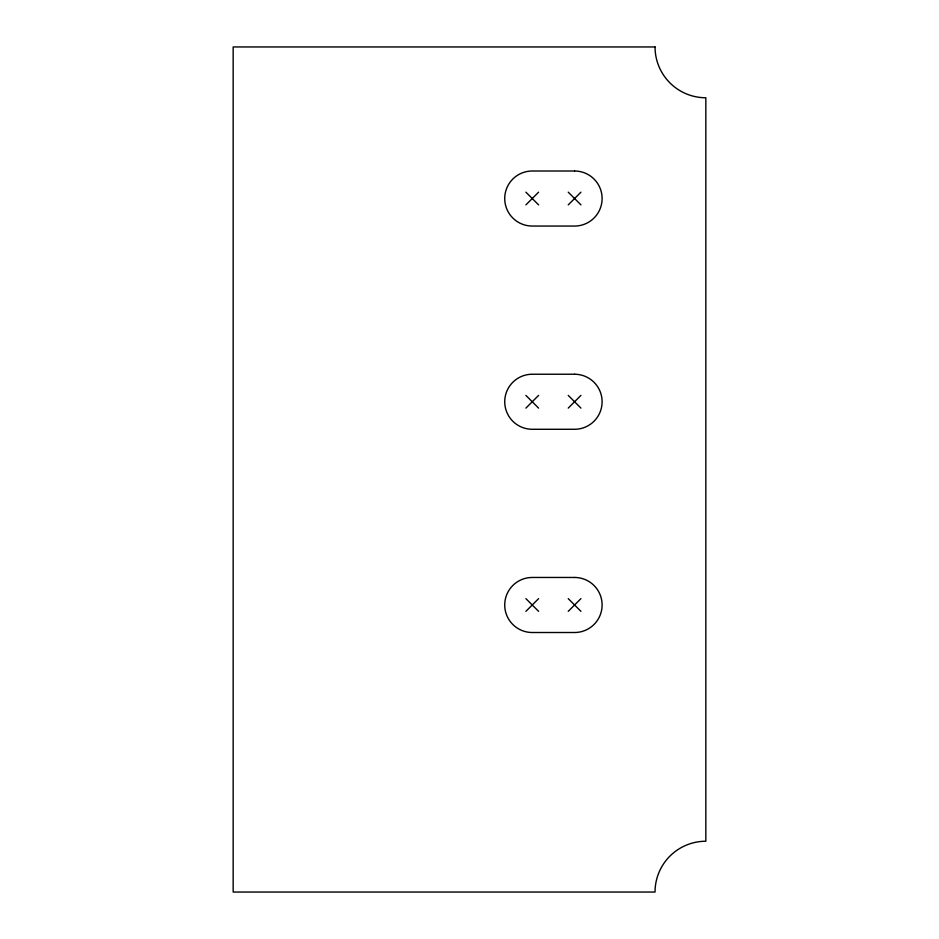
<?xml version="1.0" encoding="UTF-8"?>
<svg xmlns="http://www.w3.org/2000/svg" width="939" height="939" viewBox="0 0 939 939"><rect width="100%" height="100%" fill="white"/><g stroke="black" fill="none" stroke-linecap="round" stroke-linejoin="round"><path stroke-width="1.41" d="M525.899 204.878L538.599 192.178M568.236 204.878L580.936 192.178M525.899 408.113L538.599 395.401M568.236 408.113L580.936 395.401M525.899 611.336L538.599 598.636M568.236 611.336L580.936 598.636M568.236 192.178L580.936 204.878M525.899 192.178L538.599 204.878M568.236 395.401L580.936 408.113M525.899 395.401L538.599 408.113M568.236 598.636L580.936 611.336M525.899 598.636L538.599 611.336M655.035 46.95L233.165 46.95L233.165 892.05L655.035 892.05A50.812 50.812 0 0 1 705.835 841.238L705.835 97.762A50.812 50.812 0 0 1 655.035 46.95M574.586 171.004L532.249 171.004A27.524 27.524 0 0 0 504.724 198.528A27.524 27.524 0 0 0 532.249 226.053L574.586 226.053A27.524 27.524 0 0 0 602.11 198.528A27.524 27.524 0 0 0 574.586 171.004M574.586 374.238L532.249 374.238A27.524 27.524 0 0 0 504.724 401.751A27.524 27.524 0 0 0 532.249 429.276L574.586 429.276A27.524 27.524 0 0 0 602.11 401.751A27.524 27.524 0 0 0 574.586 374.238M574.586 577.462L532.249 577.462A27.524 27.524 0 0 0 504.724 604.986A27.524 27.524 0 0 0 532.249 632.51L574.586 632.51A27.524 27.524 0 0 0 602.11 604.986A27.524 27.524 0 0 0 574.586 577.462"/></g></svg>
